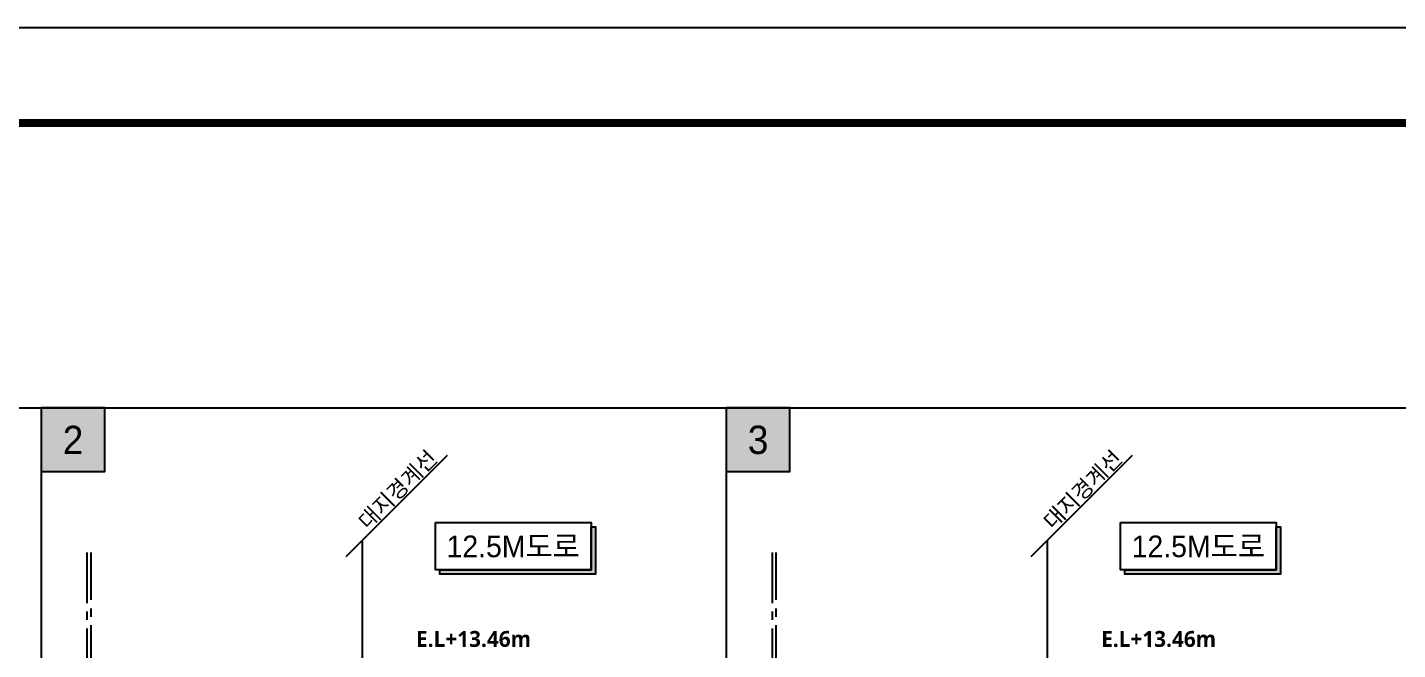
# Model space of a CAD drawing. Header units: millimetres. Extents: x 1073475 to 2890243, y -1340830 to -367733.
# Drawn here: x 2826468 to 2852270, y -379441 to -367733 of the extents above; entities that cross this region are included whole.
import ezdxf
from ezdxf.enums import TextEntityAlignment as Align

# ---------------------------------------------------------------- set-up
doc = ezdxf.new("R2010")
doc.units = ezdxf.units.MM
doc.header["$LTSCALE"] = 50
doc.linetypes.add('CENTER2', pattern=[28.575, 19.05, -3.175, 3.175, -3.175])
doc.linetypes.add('PHANTOM', pattern=[63.5, 31.75, -6.35, 6.35, -6.35, 6.35, -6.35])
for name, color, linetype in [('1', 1, 'Continuous'), ('11', 11, 'Continuous'), ('line', 133, 'Continuous'), ('TEX', 3, 'Continuous'), ('TEXT', 3, 'Continuous'), ('대지경계선', 6, 'PHANTOM'), ('현황', 9, 'Continuous')]:
    doc.layers.add(name, color=color, linetype=linetype)
doc.styles.add('RXHG', font='arial.ttf')
doc.styles.add('돋움', font='')
doc.styles.add('맑은고딕', font='malgunbd.ttf')
doc.styles.get('돋움').set_extended_font_data('Dotum')

# ---------------------------------------------------------------- blocks, each defined once
blk = doc.blocks.new('dbox')
at = {"layer": '11'}
blk.add_line((4288, 57600), (81088, 57600), dxfattribs=at)
at = {"layer": '11', "const_width": 150}
blk.add_lwpolyline([(81088, 1800), (4288, 1800), (4288, 57600), (81088, 57600)], close=True, dxfattribs=at)
at = {"layer": 'TEXT', "color": 7}
blk.add_line((0, 59400), (84100, 59400), dxfattribs=at)
at = {"layer": 'TEX', "color": 6, "linetype": 'Continuous', "style": 'RXHG', "width": 1}
for tag, p in [('일자', (76628, 15972)), ('축척', (76628, 13925)), ('설계번호', (76684, 12170))]:
    blk.add_attdef(tag, p, '', height=300, dxfattribs=at)
at = {"layer": 'TEX', "color": 7, "linetype": 'Continuous', "style": 'RXHG', "width": 1}
blk.add_attdef('파일명', (81840, 4453), '', height=300, rotation=90, dxfattribs=at)
at = {"layer": 'TEX', "linetype": 'Continuous', "style": 'RXHG', "width": 1}
for tag, p in [('도면명-1', (77799, 3389)), ('도면명-2', (77799, 2662))]:
    blk.add_attdef(tag, text='', height=400, dxfattribs=at).set_placement(p, align=Align.CENTER)
blk = doc.blocks.new('A$C2B0A0156')
blk.add_hatch(color=253).paths.add_polyline_path([(0, 0), (0, -1800), (1800, -1800), (1800, 0)])
at = {"color": 250}
blk.add_lwpolyline([(0, 0), (0, -1800), (1800, -1800), (1800, 0), (0, 0)], dxfattribs=at)

msp = doc.modelspace()

# ---------------------------------------------------------------- linework, layer by layer
at = {"color": 2}
for p, q in [((2826727.3, -374893.1, 0), (2826727.3, -419973, 0)), ((2839628.5, -374893.1, 0), (2839628.5, -419973, 0))]:
    msp.add_line(p, q, dxfattribs=at)
at = {"color": 2, "elevation": 0}
msp.add_lwpolyline([(2852529.7, -419973), (2813826, -419973), (2813826, -374893.1), (2865430.9, -374893.1)], dxfattribs=at)
at = {"layer": 'line', "linetype": 'CENTER2', "elevation": 0}
for points in [[(2827588.9, -377614.2), (2827588.9, -392795.9)], [(2827668.9, -392795.9), (2827668.9, -377614.2)], [(2840490.1, -377614.2), (2840490.1, -392795.9)], [(2840570.1, -392795.9), (2840570.1, -377614.2)]]:
    msp.add_lwpolyline(points, dxfattribs=at)
at = {"layer": '대지경계선', "color": 8, "linetype": 'Continuous'}
for p, q in [((2832468.7, -377687.9, 0), (2834376.5, -375780, 0)), ((2845369.9, -377687.9, 0), (2847277.7, -375780, 0)), ((2832776.2, -379887.1, 0), (2832776.2, -377380.3, 0)), ((2845677.4, -379887.1, 0), (2845677.4, -377380.3, 0))]:
    msp.add_line(p, q, dxfattribs=at)

# ---------------------------------------------------------------- block references
msp.add_blockref('dbox', (2806142.7, -427133.1))
at = {"xscale": 0.6666666666666666, "yscale": 0.6666666666666666, "zscale": 0.6666666666666666}
for p in [(2826727.3, -374893.1, 0), (2839628.5, -374893.1, 0)]:
    msp.add_blockref('A$C2B0A0156', p, dxfattribs=at)

# ---------------------------------------------------------------- texts
at = {"color": 5, "style": '돋움'}
for s, p in [('2', (2827327.3, -375493.1, 0)), ('3', (2840228.5, -375493.1, 0))]:
    msp.add_text(s, height=533.3, dxfattribs=at).set_placement(p, align=Align.MIDDLE)
at = {"layer": '1', "color": 7, "style": '맑은고딕'}
for p in [(2834869.3, -379241.6, 0), (2847770.6, -379241.6, 0)]:
    msp.add_text('E.L+13.46m', height=300, dxfattribs=at).set_placement(p, align=Align.MIDDLE)
at = {"layer": '대지경계선', "color": 1, "style": '돋움'}
for p in [(2833435.3, -376429.2, 0), (2846336.5, -376429.2, 0)]:
    msp.add_text('대지경계선', height=300, rotation=45, dxfattribs=at).set_placement(p, align=Align.MIDDLE)

# ---------------------------------------------------------------- next in the draw order: wipeouts: each hides what was drawn before it
for points in [[(2834151.2, -377047.5), (2837083.4, -377047.5), (2837083.4, -377941.4), (2834151.2, -377941.4)], [(2847052.4, -377047.5), (2849984.6, -377047.5), (2849984.6, -377941.4), (2847052.4, -377941.4)]]:
    msp.add_wipeout(points).translate(0, 0, 0).dxf.layer = '현황'

# ---------------------------------------------------------------- next in the draw order: hatches: boundary and pattern name
at = {"layer": '현황'}
for points in [[(2834232.9, -377941.4), (2837083.4, -377941.4), (2837083.4, -377129.2), (2837165.1, -377129.2), (2837165.1, -378023), (2834232.9, -378023)], [(2847134.1, -377941.4), (2849984.6, -377941.4), (2849984.6, -377129.2), (2850066.3, -377129.2), (2850066.3, -378023), (2847134.1, -378023)]]:
    msp.add_hatch(color=256, dxfattribs=at).paths.add_polyline_path(points)

# ---------------------------------------------------------------- next in the draw order: linework, layer by layer
at = {"layer": '현황', "elevation": 0}
for points in [[(2834151.2, -377047.5), (2837083.4, -377047.5), (2837083.4, -377941.4), (2834151.2, -377941.4)], [(2834232.9, -377941.4), (2837083.4, -377941.4), (2837083.4, -377129.2), (2837165.1, -377129.2), (2837165.1, -378023), (2834232.9, -378023)], [(2847052.4, -377047.5), (2849984.6, -377047.5), (2849984.6, -377941.4), (2847052.4, -377941.4)], [(2847134.1, -377941.4), (2849984.6, -377941.4), (2849984.6, -377129.2), (2850066.3, -377129.2), (2850066.3, -378023), (2847134.1, -378023)]]:
    msp.add_lwpolyline(points, close=True, dxfattribs=at)

# ---------------------------------------------------------------- next in the draw order: texts
at = {"layer": '현황', "style": '돋움'}
for p in [(2835617.3, -377494.4, 0), (2848518.5, -377494.4, 0)]:
    msp.add_text('12.5M도로', height=408.33, dxfattribs=at).set_placement(p, align=Align.MIDDLE)

doc.saveas('drawing.dxf')
